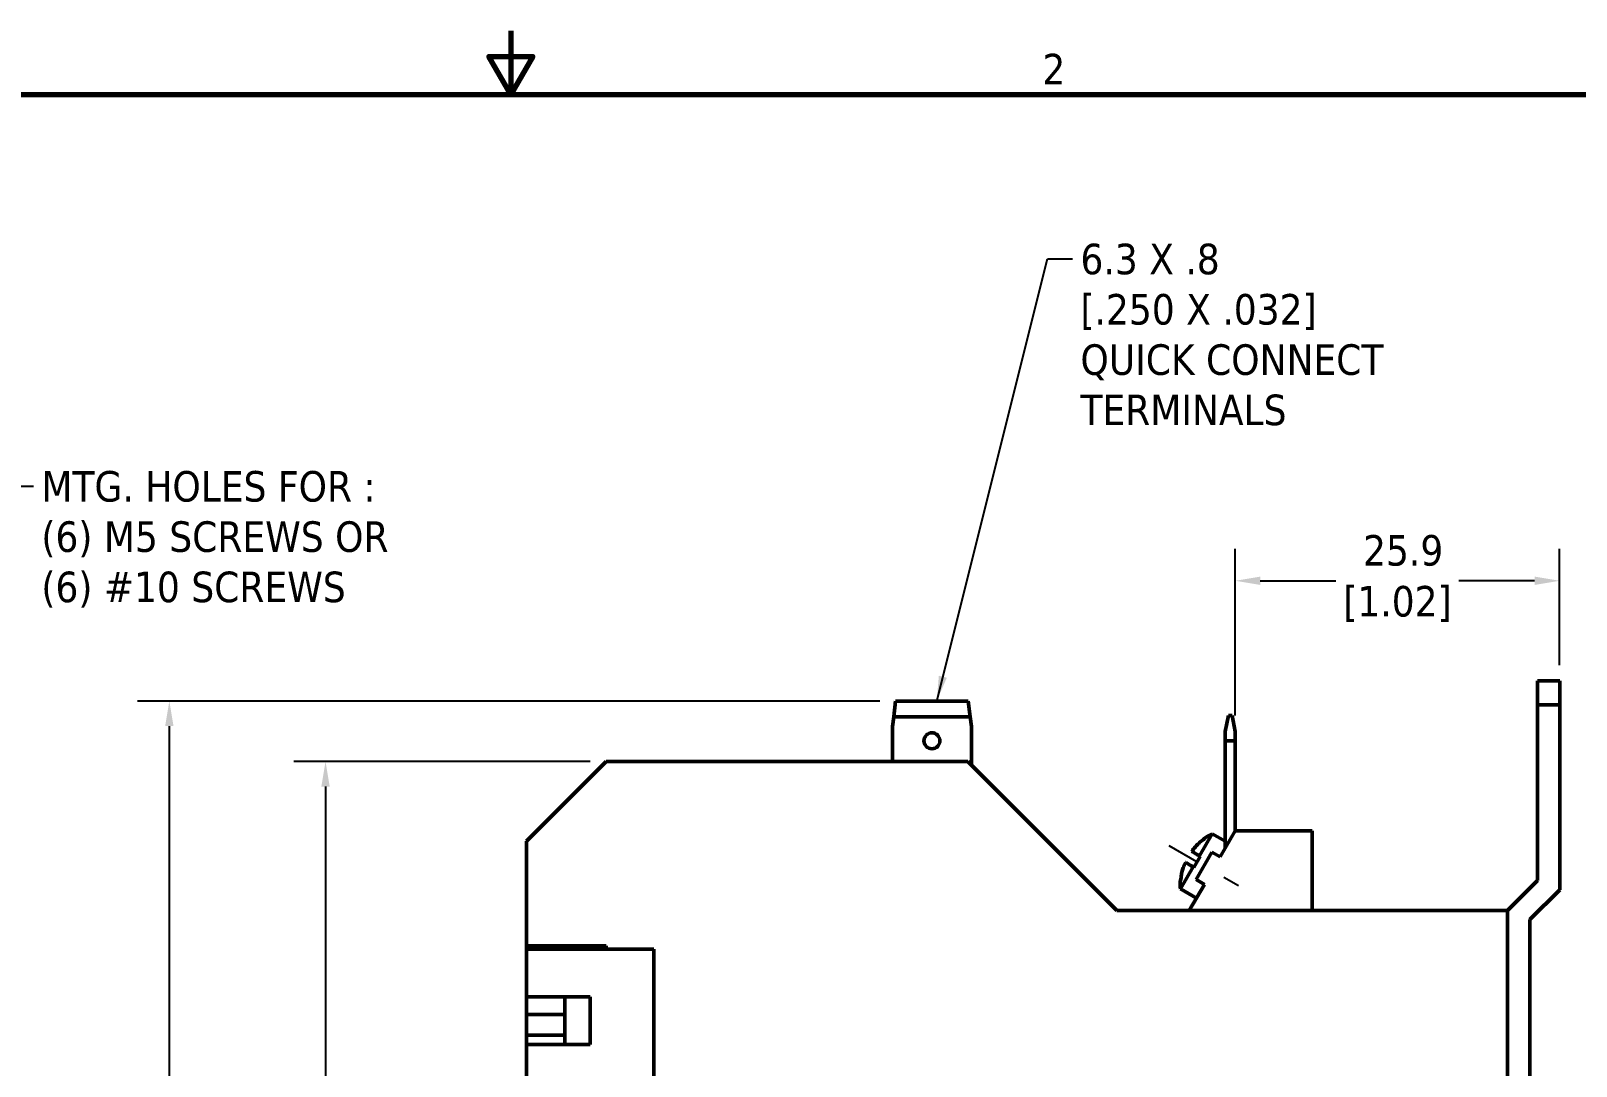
# Model space of a CAD drawing. Header units: inches. Extents: x 0.1 to 13.5, y 0.3 to 8.5.
# Drawn here: x 5.292 to 10.148, y 5.25 to 8.504 of the extents above; entities that cross this region are included whole.
import ezdxf

# ---------------------------------------------------------------- set-up
doc = ezdxf.new("R2010")
doc.units = ezdxf.units.IN
doc.header["$LTSCALE"] = 0.8
doc.header["$MEASUREMENT"] = 0
doc.linetypes.add('CHAIN', pattern=[0.7087, 0.4724, -0.0591, 0.1181, -0.0591])
for name, color, linetype, lineweight in [('Border (ANSI)', 7, 'Continuous', 70), ('Centerline (ANSI)', 7, 'Continuous', 25), ('Dimension (ANSI)', 7, 'Continuous', 25), ('Symbol (ANSI)', 7, 'Continuous', 25), ('Visible (ANSI)', 7, 'Continuous', 50)]:
    doc.layers.add(name, color=color, linetype=linetype, lineweight=lineweight)
doc.styles.add('Note Text (ANSI)', font='TAHOMA.TTF')
doc.dimstyles.new('Default (ANSI)', dxfattribs={"dimscale": 0.8, "dimtxt": 0.12, "dimasz": 0.098425, "dimexe": 0.125, "dimexo": 0.0625, "dimgap": 0.031496, "dimtad": 0, "dimtih": 1, "dimtoh": 1, "dimlfac": 25.4, "dimrnd": 1e-08, "dimzin": 12, "dimdsep": 46, "dimtxsty": 'Note Text (ANSI)', "dimcen": 0.09, "dimdle": 0.393701, "dimclrd": 256, "dimclre": 256, "dimclrt": 256, "dimadec": 0, "dimazin": 1, "dimtfac": 1, "dimtofl": 0, "dimtmove": 0, "dimatfit": 3, "dimfxl": 1, "dimtolj": 1, "dimtzin": 4, "dimlwd": -1, "dimlwe": -1, "dimarcsym": 0})
doc.dimstyles.new('Default (ANSI)$7', dxfattribs={"dimscale": 0.8, "dimtxt": 0.12, "dimasz": 0.098425, "dimexe": 0.125, "dimexo": 0.0625, "dimgap": 0.031496, "dimtad": 0, "dimtih": 1, "dimtoh": 1, "dimlfac": 25.4, "dimrnd": 1e-08, "dimzin": 12, "dimdsep": 46, "dimtxsty": 'Note Text (ANSI)', "dimcen": 0.09, "dimdle": 0.393701, "dimclrd": 256, "dimclre": 256, "dimclrt": 256, "dimadec": 0, "dimazin": 1, "dimtfac": 1, "dimtofl": 0, "dimtmove": 0, "dimatfit": 3, "dimfxl": 1, "dimtolj": 1, "dimtzin": 4, "dimlwd": -1, "dimlwe": -1, "dimarcsym": 0})

# ---------------------------------------------------------------- blocks, each defined once
blk = doc.blocks.new('Borders Default Border')
at = {"layer": 'Border (ANSI)', "flags": 128}
for points in [[(8.5, 10.63), (8.5, 10.38), (8.4134, 10.53), (8.5866, 10.53), (8.5, 10.38)], [(0.38, 0.62), (0.38, 10.38), (16.62, 10.38), (16.62, 0.62), (0.38, 0.62)]]:
    blk.add_lwpolyline(points, dxfattribs=at)
at = {"layer": 'Border (ANSI)', "insert": (10.5886, 10.42), "char_height": 0.12, "attachment_point": 7, "style": 'Note Text (ANSI)'}
blk.add_mtext('2', dxfattribs=at)
blk = doc.blocks.new('*D9')
at = {"layer": 'Defpoints', "color": 0, "transparency": 16777216}
for p in [(9.077, 6.7756), (10.0967, 6.4606), (9.077, 6.3022)]:
    blk.add_point(p, dxfattribs=at)
at = {"layer": 'Dimension (ANSI)', "transparency": 16777216}
for p, q in [((9.077, 6.3522), (9.077, 6.8756)), ((10.0967, 6.5106), (10.0967, 6.8756)), ((9.1558, 6.7756), (9.3937, 6.7756)), ((10.018, 6.7756), (9.78, 6.7756))]:
    blk.add_line(p, q, dxfattribs=at)
for points in [[(9.1558, 6.7887), (9.1558, 6.7625), (9.077, 6.7756)], [(10.018, 6.7887), (10.018, 6.7625), (10.0967, 6.7756)]]:
    blk.add_solid(points, dxfattribs=at)
at = {"layer": 'Dimension (ANSI)', "transparency": 16777216, "insert": (9.5869, 6.9194), "char_height": 0.096, "attachment_point": 2, "style": 'Note Text (ANSI)'}
blk.add_mtext('\\A1; 25.9\\P[1.02]', dxfattribs=at)
blk = doc.blocks.new('*D16')
at = {"layer": 'Defpoints', "color": 0, "transparency": 16777216}
for p in [(7.0997, 6.2077), (6.2178, 2.9577), (7.0997, 2.9577)]:
    blk.add_point(p, dxfattribs=at)
at = {"layer": 'Dimension (ANSI)', "transparency": 16777216}
for p, q in [((7.0497, 6.2077), (6.1178, 6.2077)), ((6.2178, 6.1289), (6.2178, 4.7758)), ((6.2178, 3.0364), (6.2178, 4.3895)), ((7.0497, 2.9577), (6.1178, 2.9577))]:
    blk.add_line(p, q, dxfattribs=at)
for points in [[(6.2047, 6.1289), (6.2309, 6.1289), (6.2178, 6.2077)], [(6.2047, 3.0364), (6.2309, 3.0364), (6.2178, 2.9577)]]:
    blk.add_solid(points, dxfattribs=at)
at = {"layer": 'Dimension (ANSI)', "transparency": 16777216, "insert": (6.0739, 4.5827), "char_height": 0.096, "attachment_point": 2, "rotation": 90, "style": 'Note Text (ANSI)'}
blk.add_mtext('\\A1; 83\\P[3.27]', dxfattribs=at)
blk = doc.blocks.new('*D17')
at = {"layer": 'Defpoints', "color": 0, "transparency": 16777216}
for p in [(8.0097, 6.3977), (5.7268, 2.7677), (8.0097, 2.7677)]:
    blk.add_point(p, dxfattribs=at)
at = {"layer": 'Dimension (ANSI)', "transparency": 16777216}
for p, q in [((7.9597, 6.3977), (5.6268, 6.3977)), ((5.7268, 6.3189), (5.7268, 4.7758)), ((5.7268, 2.8464), (5.7268, 4.3895)), ((7.9597, 2.7677), (5.6268, 2.7677))]:
    blk.add_line(p, q, dxfattribs=at)
for points in [[(5.7137, 6.3189), (5.7399, 6.3189), (5.7268, 6.3977)], [(5.7137, 2.8464), (5.7399, 2.8464), (5.7268, 2.7677)]]:
    blk.add_solid(points, dxfattribs=at)
at = {"layer": 'Dimension (ANSI)', "transparency": 16777216, "insert": (5.583, 4.5827), "char_height": 0.096, "attachment_point": 2, "rotation": 90, "style": 'Note Text (ANSI)'}
blk.add_mtext('\\A1; 93\\P[3.66]', dxfattribs=at)

msp = doc.modelspace()

# ---------------------------------------------------------------- linework, layer by layer
at = {"layer": 'Centerline (ANSI)', "linetype": 'CHAIN', "ltscale": 0.175133}
msp.add_line((8.86827, 5.94355), (9.08681, 5.81737), dxfattribs=at)
at = {"layer": 'Visible (ANSI)'}
for p, q in [((10.02673, 6.38563), (10.02673, 6.46063)), ((10.02673, 6.46063), (10.09673, 6.46063)), ((10.09673, 6.46063), (10.09673, 6.38563)), ((8.00346, 6.34768), (8.00971, 6.39768)), ((8.23775, 6.39768), (8.00971, 6.39768)), ((8.23775, 6.39768), (8.244, 6.34768)), ((10.09673, 6.38563), (10.02673, 6.38563)), ((10.02673, 6.38563), (10.02673, 5.83365)), ((10.09673, 5.80465), (10.09673, 6.38563)), ((7.99971, 6.31768), (8.00346, 6.34768)), ((7.99971, 6.20768), (7.99971, 6.31768)), ((8.00346, 6.34768), (8.244, 6.34768)), ((8.244, 6.34768), (8.24775, 6.31768)), ((8.24775, 6.19665), (8.24775, 6.31768)), ((9.05555, 6.35218), (9.04555, 6.30218)), ((9.06704, 6.35218), (9.05555, 6.35218)), ((9.07704, 6.30218), (9.06704, 6.35218)), ((9.04555, 6.30218), (9.04555, 6.27218)), ((9.04555, 5.93513), (9.04555, 6.27218)), ((9.04555, 6.27218), (9.07704, 6.27218)), ((9.07704, 6.27218), (9.07704, 6.30218)), ((9.07704, 5.98968), (9.07704, 6.27218)), ((7.09971, 6.20768), (6.84971, 5.95768)), ((8.23671, 6.20768), (7.09971, 6.20768)), ((8.70471, 5.73968), (8.23671, 6.20768)), ((8.96488, 5.91087), (9.00488, 5.98015)), ((9.00488, 5.98015), (9.04555, 5.95667)), ((9.02985, 5.90794), (9.07704, 5.98968)), ((9.07704, 5.98968), (9.31871, 5.98968)), ((9.31871, 5.98968), (9.31871, 5.73968)), ((6.84971, 5.95768), (6.84971, 5.62768)), ((8.94724, 5.87486), (8.96724, 5.9095)), ((8.95392, 5.83642), (9.00387, 5.92294)), ((8.96488, 5.91087), (8.96724, 5.9095)), ((9.00387, 5.92294), (9.02985, 5.90794)), ((8.90488, 5.80695), (8.94488, 5.87623)), ((8.94724, 5.87486), (8.94488, 5.87623)), ((8.9799, 5.82142), (8.95392, 5.83642)), ((10.02673, 5.83365), (9.93271, 5.73963)), ((8.90488, 5.80695), (8.95488, 5.77808)), ((8.93271, 5.73968), (8.9799, 5.82142)), ((10.00271, 5.71063), (10.09673, 5.80465)), ((9.93271, 5.73968), (8.70471, 5.73968)), ((9.93271, 5.73963), (9.93271, 5.73968)), ((9.93271, 5.73963), (9.93271, 3.42573)), ((10.00271, 3.45473), (10.00271, 5.71063)), ((6.84971, 5.62768), (7.09971, 5.62768)), ((6.84971, 5.61768), (6.84971, 5.62768)), ((6.84971, 5.46768), (6.84971, 5.61768)), ((6.84971, 5.61768), (7.24971, 5.61768)), ((7.09971, 5.62768), (7.09971, 5.61768)), ((7.24971, 5.16137), (7.24971, 5.61768)), ((6.84971, 5.46768), (7.04971, 5.46768)), ((6.84971, 5.41268), (6.84971, 5.46768)), ((6.96971, 5.46768), (6.96971, 5.31768)), ((7.04971, 5.46768), (7.04971, 5.31768)), ((6.84971, 5.41268), (6.96971, 5.41268)), ((6.84971, 5.34768), (6.84971, 5.41268)), ((6.84971, 5.31768), (6.84971, 5.34768)), ((6.96971, 5.34768), (6.84971, 5.34768)), ((7.04971, 5.31768), (6.84971, 5.31768)), ((6.84971, 3.84768), (6.84971, 5.31768))]:
    msp.add_line(p, q, dxfattribs=at)
msp.add_circle((8.12373, 6.27268), 0.025, dxfattribs=at)
for centre, start, end in [((9.06677, 5.84078), 113.94429, 124.87237), ((9.05652, 5.82304), 175.12763, 186.05571)]:
    msp.add_arc(centre, 0.1525, start, end, dxfattribs=at)
for points, knots in [([(8.98067, 5.96526), (8.98066, 5.96526), (8.98065, 5.96525), (8.97064, 5.95835), (8.96065, 5.94959), (8.94785, 5.93494), (8.94402, 5.92999), (8.9405, 5.92494)], [1.00266255, 1.00266255, 1.00266255, 1.00266255, 1.00273948, 1.00273948, 1.09530809, 1.09530809, 1.13903863, 1.13903863, 1.13903863, 1.13903863]), ([(8.9205, 5.8903), (8.91789, 5.88473), (8.91551, 5.87894), (8.90923, 5.86053), (8.90664, 5.8475), (8.90567, 5.83538), (8.90567, 5.83537), (8.90567, 5.83536)], [1.23671478, 1.23671478, 1.23671478, 1.23671478, 1.28044531, 1.28044531, 1.37301393, 1.37301393, 1.37309086, 1.37309086, 1.37309086, 1.37309086]), ([(8.94488, 5.87623), (8.94026, 5.87889), (8.93628, 5.88119), (8.92864, 5.8856), (8.92494, 5.88774), (8.92168, 5.88962), (8.92095, 5.89004), (8.9205, 5.8903)], [0.9386306, 0.9386306, 0.9386306, 0.9386306, 1.00273948, 1.00273948, 1.09530809, 1.09530809, 1.13903863, 1.13903863, 1.13903863, 1.13903863]), ([(8.9405, 5.92494), (8.94095, 5.92468), (8.94168, 5.92426), (8.94494, 5.92238), (8.94864, 5.92025), (8.95628, 5.91583), (8.96026, 5.91353), (8.96488, 5.91087)], [1.23671478, 1.23671478, 1.23671478, 1.23671478, 1.28044531, 1.28044531, 1.37301393, 1.37301393, 1.4371228, 1.4371228, 1.4371228, 1.4371228])]:
    msp.add_open_spline(points, degree=3, knots=knots, dxfattribs=at)
for points in [[(8.97958, 5.96589), (8.97971, 5.96581), (8.97991, 5.9657), (8.98067, 5.96526)], [(8.90567, 5.83536), (8.90491, 5.83579), (8.90471, 5.83591), (8.90458, 5.83599)]]:
    msp.add_open_spline(points, degree=3, dxfattribs=at)

# ---------------------------------------------------------------- block references
at = {"xscale": 0.8, "yscale": 0.8, "zscale": 0.8}
msp.add_blockref('Borders Default Border', (0, 0), dxfattribs=at)

# ---------------------------------------------------------------- texts
at = {"layer": 'Symbol (ANSI)', "char_height": 0.096, "attachment_point": 1, "line_spacing_factor": 0.987884, "style": 'Note Text (ANSI)'}
for s, insert, width in [('{6.3 X .8\\P[.250 X .032]\\PQUICK CONNECT\\PTERMINALS}', (8.59053, 7.83512), 1.0069108), ('{MTG. HOLES FOR :\\P(6) M5 SCREWS OR\\P(6) #10 SCREWS}', (5.32461, 7.1206), 1.1473322)]:
    msp.add_mtext(s, dxfattribs=dict(at, insert=insert, width=width))

# ---------------------------------------------------------------- dimensions: what is measured, and where the dimension line sits
at = {"layer": 'Dimension (ANSI)'}
for base, p1, p2, angle, text, override, picture, middle in [((9.07704, 6.7756), (10.09673, 6.46063), (9.07704, 6.30218), 180, ' <>\\X[1.02]', {"dimtih": 0, "dimtoh": 0, "dimdec": 2, "dimlfac": 25.4, "dimpost": '\\X', "dimtp": 0, "dimtm": 0, "dimtdec": 2, "dimatfit": 1, "dimtvp": -0.25}, '*D9', (9.58689, 6.7756)), ((5.72681, 2.76768), (8.00971, 6.39768), (8.00971, 2.76768), 90, ' <>\\X[3.66]', {"dimtih": 0, "dimtoh": 0, "dimdec": 2, "dimlfac": 25.619835, "dimpost": '\\X', "dimtp": 0, "dimtm": 0, "dimtdec": 2, "dimatfit": 1, "dimtvp": -0.25}, '*D17', (5.72681, 4.58268)), ((6.21782, 2.95768), (7.09971, 6.20768), (7.09971, 2.95768), 90, ' <>\\X[3.27]', {"dimtih": 0, "dimtoh": 0, "dimdec": 2, "dimlfac": 25.538462, "dimpost": '\\X', "dimtp": 0, "dimtm": 0, "dimtdec": 2, "dimatfit": 1, "dimtvp": -0.25}, '*D16', (6.21782, 4.58268))]:
    dim = msp.add_linear_dim(base=base, p1=p1, p2=p2, angle=angle, text=text, dimstyle='Default (ANSI)', override=override, dxfattribs=at)
    dim.commit()
    dim.dimension.update_dxf_attribs({"geometry": picture, "text_midpoint": middle, "dimtype": 160})

# ---------------------------------------------------------------- leaders
at = {"layer": 'Symbol (ANSI)', "annotation_type": 0, "has_hookline": 1, "hookline_direction": 0}
for points, text_width in [([(8.13891, 6.39768), (8.48659, 7.78712), (8.56533, 7.78712)], 1.00275), ([(4.89754, 6.3113), (5.22067, 7.0726), (5.29941, 7.0726)], 1.14284)]:
    msp.add_leader(points, dimstyle='Default (ANSI)$7', override={"dimtad": 0}, dxfattribs=dict(at, text_width=text_width))

doc.saveas('drawing.dxf')
